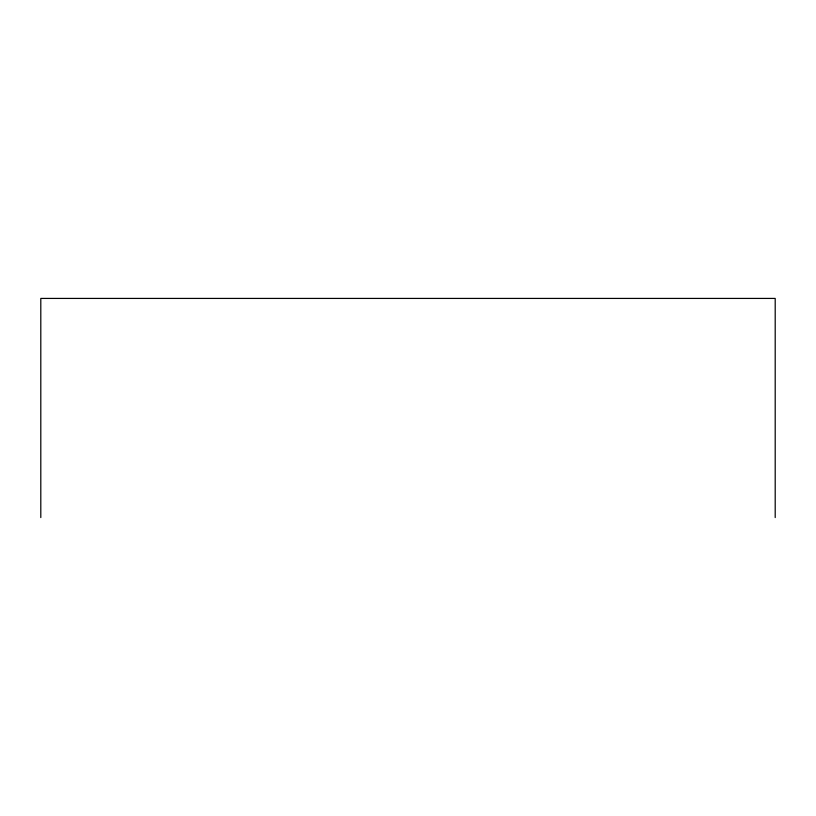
<?xml version="1.0" encoding="UTF-8"?>
<svg xmlns="http://www.w3.org/2000/svg" width="816" height="816" viewBox="0 0 816 816"><rect width="100%" height="100%" fill="white"/><g stroke="black" fill="none" stroke-linecap="round" stroke-linejoin="round"><path stroke-width="1.22" d="M775.2 517.579L775.2 298.421L40.8 298.421L40.8 517.579"/></g></svg>
